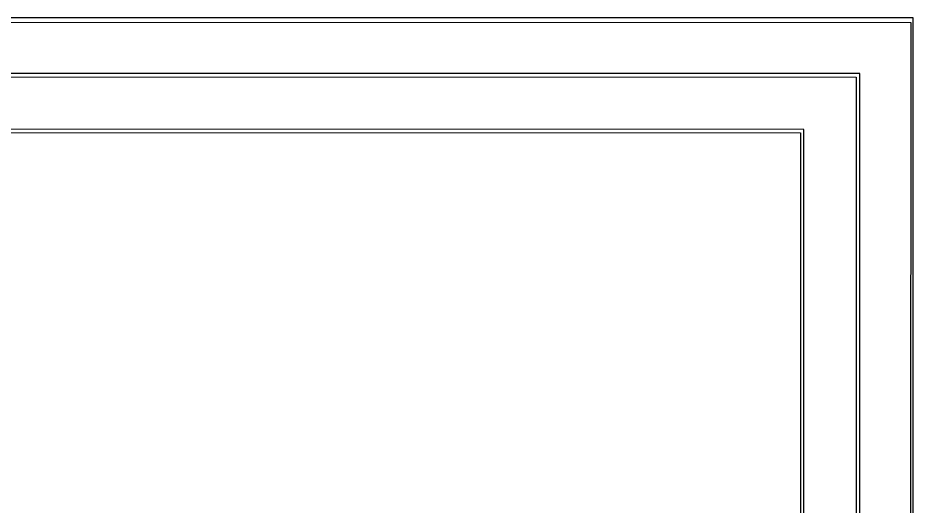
# Model space of a CAD drawing. Extents: x 17 to 323, y -435 to -5.
# Drawn here: x 245.6 to 322.7, y -46.7 to -4.7 of the extents above; entities that cross this region are included whole.
import ezdxf

# ---------------------------------------------------------------- set-up
doc = ezdxf.new("R2010")
doc.units = 0

msp = doc.modelspace()

# ---------------------------------------------------------------- linework, layer by layer
at = {"layer": 'CONTOURS'}
for p, q in [((322.7, -4.7), (17, -4.7)), ((17.3, -5), (322.5, -5.1)), ((322.5, -5.1), (322.4, -434.6)), ((322.7, -434.9), (322.7, -4.7)), ((318.1, -9.5), (21.6, -9.4)), ((21.9, -9.7), (317.8, -9.8)), ((317.8, -9.8), (317.7, -429.9)), ((318.1, -430.2), (318.1, -9.5)), ((313.3, -14.3), (26.4, -14.2)), ((26.7, -14.5), (313, -14.6)), ((313, -14.6), (312.9, -375)), ((313.2, -425.6), (313.3, -14.3))]:
    msp.add_line(p, q, dxfattribs=at)

doc.saveas('drawing.dxf')
